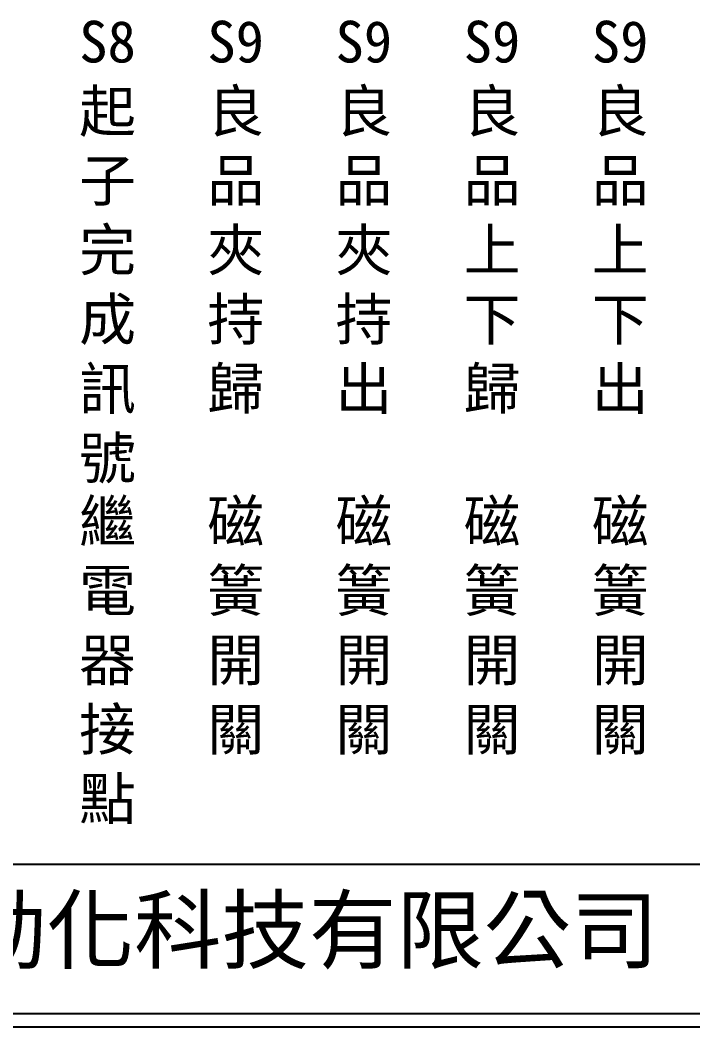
# Model space of a CAD drawing. Extents: x 275 to 562, y 265 to 469.
# Drawn here: x 343.8 to 406.7, y 264.9 to 359.2 of the extents above; entities that cross this region are included whole.
import ezdxf

# ---------------------------------------------------------------- set-up
doc = ezdxf.new("R2010")
doc.units = 0
doc.layers.add('圖框層', color=7, linetype='CONTINUOUS')
doc.layers.add('標尺寸層', color=3, linetype='CONTINUOUS')
doc.styles.add('CNS', font='romanc.shx', dxfattribs={"bigfont": 'chineset.shx'})
doc.styles.add('STSL', font='kaiu.ttf')

msp = doc.modelspace()

# ---------------------------------------------------------------- linework, layer by layer
at = {"layer": '圖框層', "color": 7}
for p, q in [((276.148, 280.195), (560.648, 280.195)), ((276.148, 266.195), (560.648, 266.195)), ((274.898, 264.945), (561.898, 264.945))]:
    msp.add_line(p, q, dxfattribs=at)

# ---------------------------------------------------------------- texts
at = {"layer": '圖框層', "color": 7, "style": 'STSL'}
msp.add_text('泓陞自動化科技有限公司', height=6, dxfattribs=at).set_placement((313.501, 271.022))
at = {"layer": '標尺寸層', "color": 7, "char_height": 3.9, "width": 4.96081, "attachment_point": 1, "style": 'CNS'}
for s, insert in [('{\\fDFKai-SB|b0|i0|c136|p65;S8起子完成訊號}', (349.277, 359.179)), ('{\\fDFKai-SB|b0|i0|c136|p65;S9良品夾持歸}', (361.277, 359.179)), ('{\\fDFKai-SB|b0|i0|c136|p65;S9良品夾持出}', (373.277, 359.179)), ('{\\fDFKai-SB|b0|i0|c136|p65;S9良品上下歸}', (385.277, 359.179)), ('{\\fDFKai-SB|b0|i0|c136|p65;S9良品上下出}', (397.277, 359.179)), ('{\\fDFKai-SB|b0|i0|c136|p65;繼電器接點}', (349.277, 314.266)), ('{\\fDFKai-SB|b0|i0|c136|p65;磁簧開關}', (361.277, 314.266)), ('{\\fDFKai-SB|b0|i0|c136|p65;磁簧開關}', (373.277, 314.266)), ('{\\fDFKai-SB|b0|i0|c136|p65;磁簧開關}', (385.277, 314.266)), ('{\\fDFKai-SB|b0|i0|c136|p65;磁簧開關}', (397.277, 314.266))]:
    msp.add_mtext(s, dxfattribs=dict(at, insert=insert))

doc.saveas('drawing.dxf')
